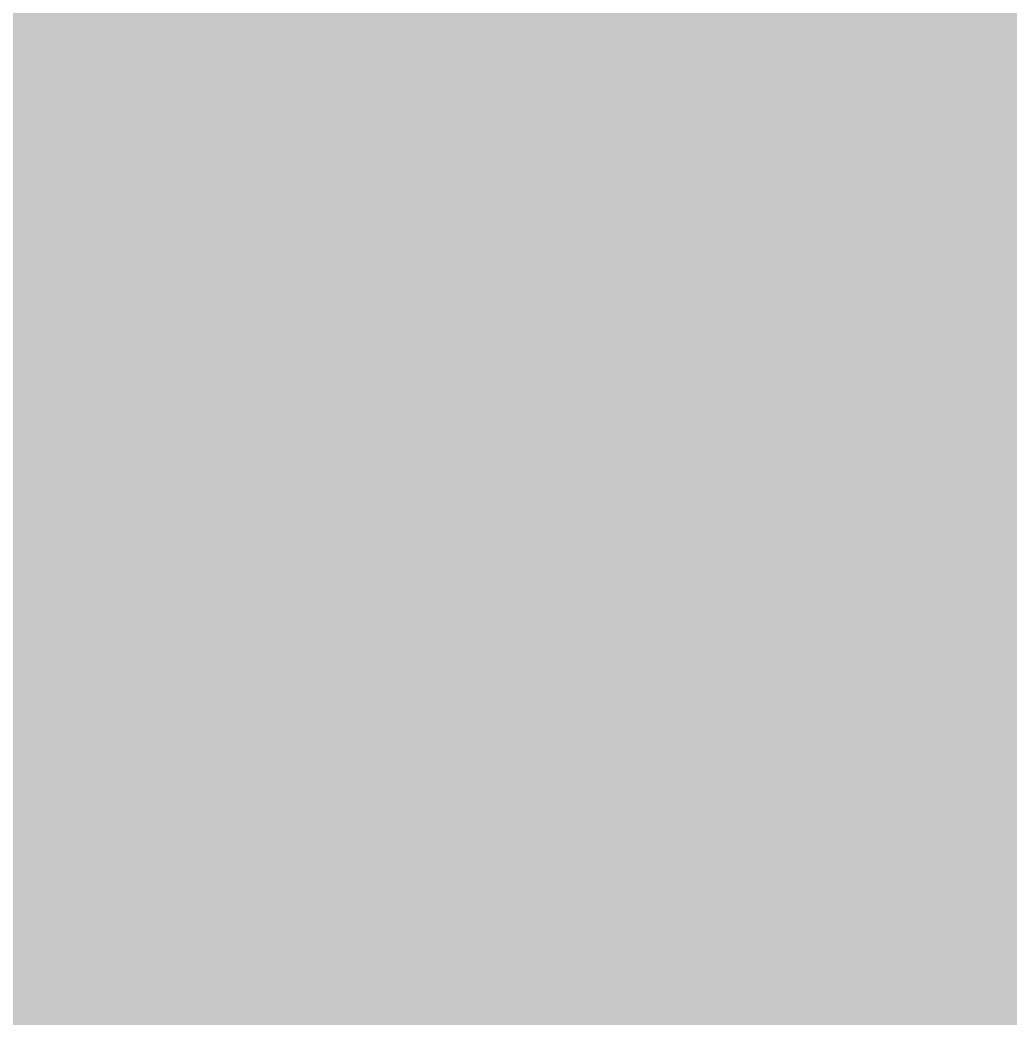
# Model space of a CAD drawing. Header units: inches. Extents: x -0.16 to 1.73, y -0.16 to 1.34.
# Drawn here: x 0.30986 to 0.32411, y -0.00303 to 0.01134 of the extents above; entities that cross this region are included whole.
import ezdxf

# ---------------------------------------------------------------- set-up
doc = ezdxf.new("R2010")
doc.units = ezdxf.units.IN
doc.header["$MEASUREMENT"] = 0
for name, color, linetype in [('Bottom Layer', 5, 'Continuous'), ('Bottom Overlay', 54, 'Continuous'), ('Bottom Solder', 6, 'Continuous'), ('Top Layer', 1, 'Continuous'), ('Top Solder', 216, 'Continuous'), ('Via Holes', 16, 'Continuous')]:
    doc.layers.add(name, color=color, linetype=linetype)

msp = doc.modelspace()

# ---------------------------------------------------------------- hatches: boundary and pattern name
at = {"layer": 'Bottom Layer'}
msp.add_hatch(color=5, dxfattribs=at).paths.add_polyline_path([(0.3211, 0.015316), (0.321126, 0.014539), (0.321204, 0.013791), (0.321334, 0.01307), (0.321516, 0.012377), (0.32175, 0.011713), (0.322036, 0.011077), (0.322374, 0.010469), (0.322764, 0.009889), (0.323206, 0.009337), (0.3237, 0.008813), (0.3125, 0.008813), (0.312994, 0.009337), (0.313436, 0.009889), (0.313826, 0.010469), (0.314164, 0.011077), (0.31445, 0.011713), (0.314684, 0.012377), (0.314866, 0.01307), (0.314996, 0.013791), (0.315074, 0.014539), (0.3151, 0.015316)])
h = msp.add_hatch(color=5, dxfattribs=at)
edge = h.paths.add_edge_path()
edge.add_arc((0.3181, 0.0031), 0.008, 0, 360)
at = {"layer": 'Bottom Solder'}
h = msp.add_hatch(color=6, dxfattribs=at)
edge = h.paths.add_edge_path()
edge.add_arc((0.3181, 0.0031), 0.012, 0, 360)
at = {"layer": 'Top Layer'}
msp.add_hatch(color=1, dxfattribs=at).paths.add_polyline_path([(0.320825, 0.015422), (0.320852, 0.014642), (0.320932, 0.013894), (0.321066, 0.013176), (0.321253, 0.012488), (0.321494, 0.011831), (0.321788, 0.011204), (0.322136, 0.010608), (0.322537, 0.010042), (0.322992, 0.009507), (0.3235, 0.009002), (0.312307, 0.008617), (0.312785, 0.009159), (0.313213, 0.009727), (0.313591, 0.01032), (0.313918, 0.010939), (0.314196, 0.011585), (0.314422, 0.012256), (0.314598, 0.012953), (0.314724, 0.013676), (0.3148, 0.014424), (0.314825, 0.015199)])
h = msp.add_hatch(color=1, dxfattribs=at)
edge = h.paths.add_edge_path()
edge.add_arc((0.3181, 0.0031), 0.008, 0, 360)
at = {"layer": 'Top Solder'}
h = msp.add_hatch(color=216, dxfattribs=at)
edge = h.paths.add_edge_path()
edge.add_arc((0.3181, 0.0031), 0.012, 0, 360)
at = {"layer": 'Via Holes'}
h = msp.add_hatch(color=7, dxfattribs=at)
edge = h.paths.add_edge_path()
edge.add_arc((0.3181, 0.0031), 0.006, 0, 360)

# ---------------------------------------------------------------- linework, layer by layer
at = {"layer": 'Bottom Layer'}
msp.add_lwpolyline([(0.3181, 0.0031, 0.006, 0.006, 0), (0.3181, 0.0263, 0.006, 0.006, 0)], format="xyseb", dxfattribs=at)
msp.add_lwpolyline([(0.3166, 0.0031, 0.003, 0.003, 1), (0.3196, 0.0031, 0.003, 0.003, 1)], format="xyseb", close=True, dxfattribs=at)
at = {"layer": 'Bottom Overlay'}
msp.add_lwpolyline([(0.127398, 0.011298, 0.01, 0.01, 0), (0.9148, 0.011298, 0.01, 0.01, 0)], format="xyseb", dxfattribs=at)
at = {"layer": 'Top Layer'}
for points in [[(0.317825, 0.003375, 0.006, 0.006, 0), (0.317825, 0.049215, 0.006, 0.006, 0)], [(0.317825, 0.003375, 0.006, 0.006, 0), (0.3181, 0.0031, 0.006, 0.006, 0)], [(0.316187, 0.001187, 0.006, 0.006, 0), (0.3181, 0.0031, 0.006, 0.006, 0)], [(0.316187, -0.007529, 0.006, 0.006, 0), (0.316187, 0.001187, 0.006, 0.006, 0)]]:
    msp.add_lwpolyline(points, format="xyseb", dxfattribs=at)
for points in [[(0.316325, 0.003375, 0.003, 0.003, 1), (0.319325, 0.003375, 0.003, 0.003, 1)], [(0.316325, 0.003375, 0.003, 0.003, 1), (0.319325, 0.003375, 0.003, 0.003, 1)], [(0.3166, 0.0031, 0.003, 0.003, 1), (0.3196, 0.0031, 0.003, 0.003, 1)], [(0.3166, 0.0031, 0.003, 0.003, 1), (0.3196, 0.0031, 0.003, 0.003, 1)], [(0.314687, 0.001187, 0.003, 0.003, 1), (0.317687, 0.001187, 0.003, 0.003, 1)], [(0.314687, 0.001187, 0.003, 0.003, 1), (0.317687, 0.001187, 0.003, 0.003, 1)]]:
    msp.add_lwpolyline(points, format="xyseb", close=True, dxfattribs=at)

doc.saveas('drawing.dxf')
